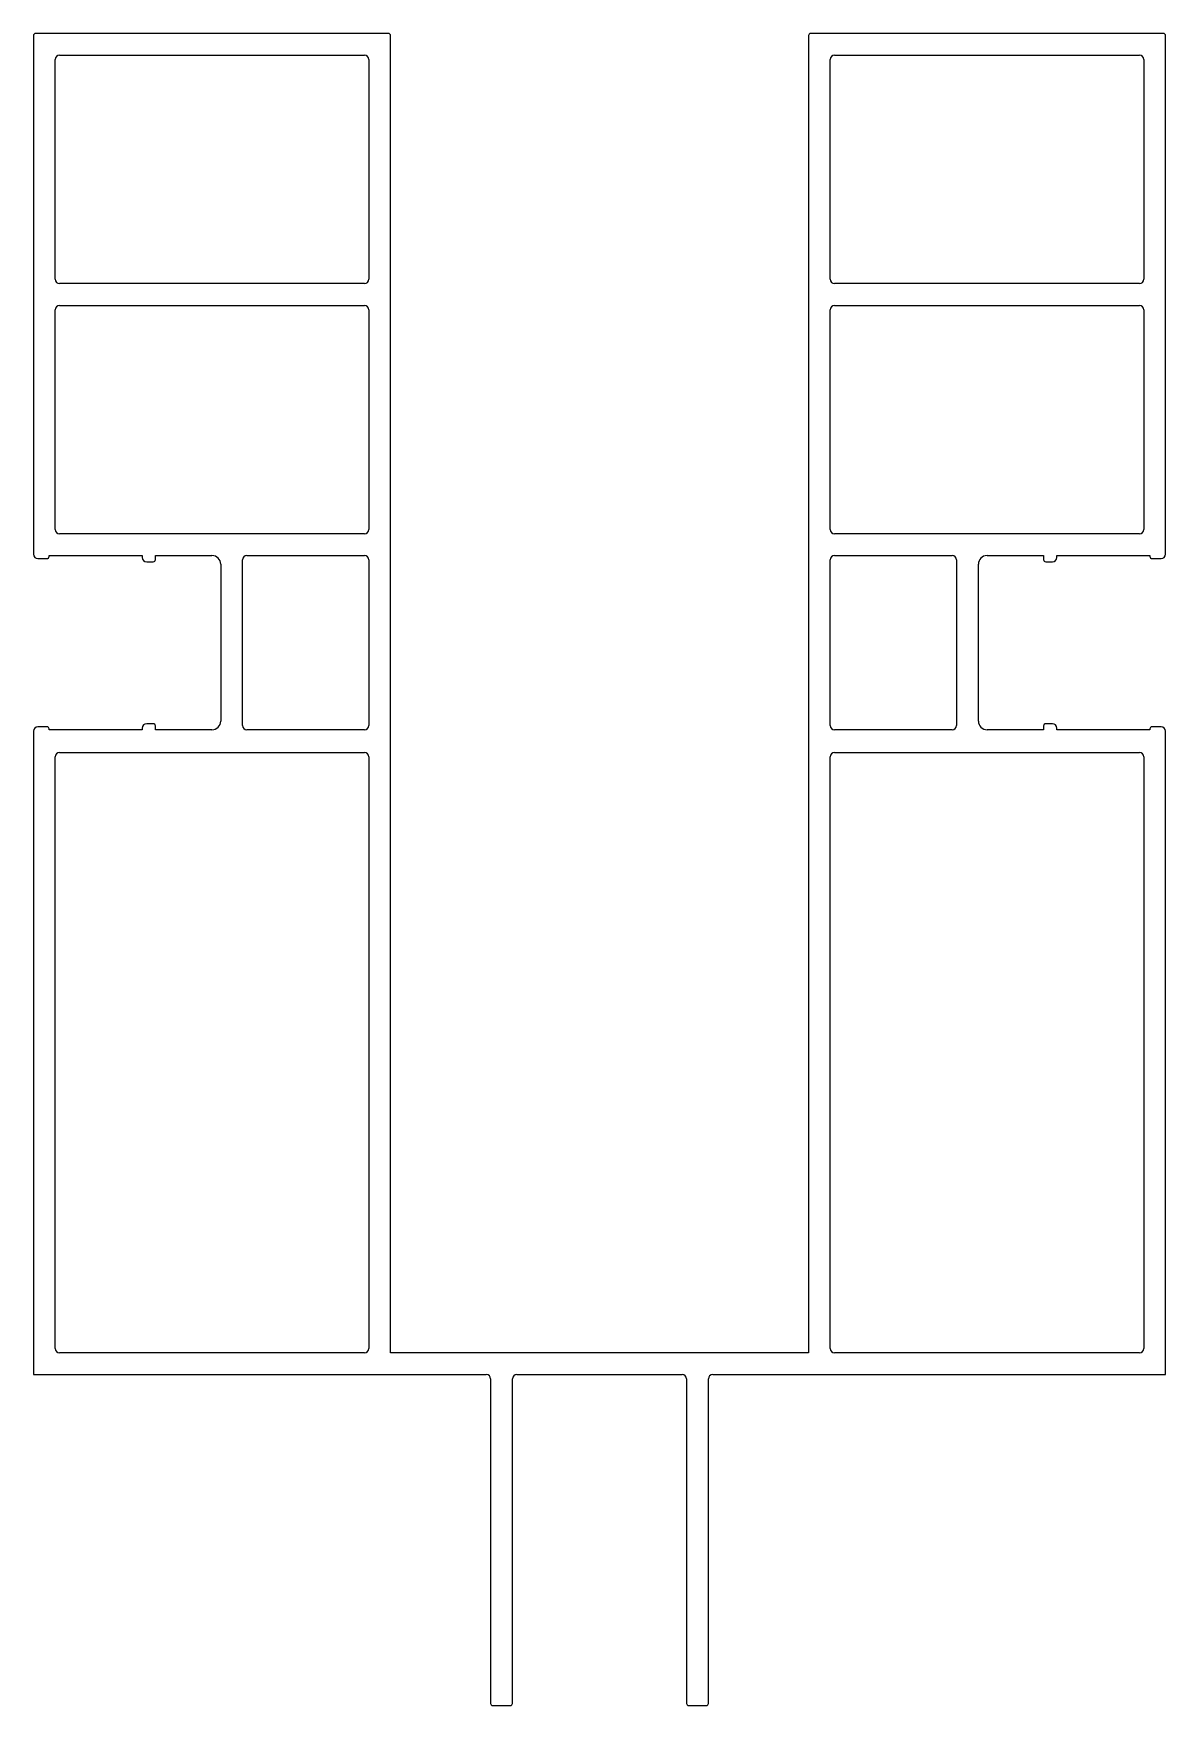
# Model space of a CAD drawing. Extents: x 2257 to 2387, y 1149 to 1341.
import ezdxf

# ---------------------------------------------------------------- set-up
doc = ezdxf.new("R2010")
doc.units = 0
doc.layers.get('0').update_dxf_attribs({"linetype": 'CONTINUOUS'})

msp = doc.modelspace()

# ---------------------------------------------------------------- linework, layer by layer
for p, q in [((2256.57, 1341.23), (2256.57, 1281.67)), ((2297.32, 1341.48), (2256.82, 1341.48)), ((2297.57, 1189.98), (2297.57, 1341.23)), ((2345.57, 1341.23), (2345.57, 1189.98)), ((2386.32, 1341.48), (2345.82, 1341.48)), ((2386.57, 1281.67), (2386.57, 1341.23)), ((2259.07, 1313.25), (2259.07, 1338.48)), ((2259.57, 1338.98), (2294.57, 1338.98)), ((2295.07, 1338.48), (2295.07, 1313.25)), ((2348.07, 1313.25), (2348.07, 1338.48)), ((2348.57, 1338.98), (2383.57, 1338.98)), ((2384.07, 1338.48), (2384.07, 1313.25)), ((2294.57, 1312.75), (2259.57, 1312.75)), ((2383.57, 1312.75), (2348.57, 1312.75)), ((2259.07, 1284.52), (2259.07, 1309.75)), ((2259.57, 1310.25), (2294.57, 1310.25)), ((2295.07, 1309.75), (2295.07, 1284.52)), ((2348.07, 1284.52), (2348.07, 1309.75)), ((2348.57, 1310.25), (2383.57, 1310.25)), ((2384.07, 1309.75), (2384.07, 1284.52)), ((2294.57, 1284.02), (2259.57, 1284.02)), ((2383.57, 1284.02), (2348.57, 1284.02)), ((2257.07, 1281.17), (2258.12, 1281.17)), ((2258.37, 1281.42), (2258.37, 1281.52)), ((2258.37, 1281.52), (2269.07, 1281.52)), ((2269.07, 1281.52), (2269.07, 1281.32)), ((2269.57, 1280.82), (2270.32, 1280.82)), ((2270.57, 1281.07), (2270.57, 1281.52)), ((2270.57, 1281.52), (2277.07, 1281.52)), ((2280.57, 1262.02), (2280.57, 1281.02)), ((2281.07, 1281.52), (2294.57, 1281.52)), ((2295.07, 1281.02), (2295.07, 1262.02)), ((2348.07, 1262.02), (2348.07, 1281.02)), ((2348.57, 1281.52), (2362.07, 1281.52)), ((2362.57, 1281.02), (2362.57, 1262.02)), ((2366.07, 1281.52), (2372.57, 1281.52)), ((2372.57, 1281.52), (2372.57, 1281.07)), ((2372.82, 1280.82), (2373.57, 1280.82)), ((2374.07, 1281.32), (2374.07, 1281.52)), ((2374.07, 1281.52), (2384.77, 1281.52)), ((2384.77, 1281.52), (2384.77, 1281.42)), ((2385.02, 1281.17), (2386.07, 1281.17)), ((2278.07, 1280.52), (2278.07, 1262.52)), ((2365.07, 1262.52), (2365.07, 1280.52)), ((2258.12, 1261.87), (2257.07, 1261.87)), ((2258.37, 1261.52), (2258.37, 1261.62)), ((2269.07, 1261.52), (2258.37, 1261.52)), ((2269.07, 1261.72), (2269.07, 1261.52)), ((2270.32, 1262.22), (2269.57, 1262.22)), ((2270.57, 1261.52), (2270.57, 1261.97)), ((2277.07, 1261.52), (2270.57, 1261.52)), ((2294.57, 1261.52), (2281.07, 1261.52)), ((2362.07, 1261.52), (2348.57, 1261.52)), ((2372.57, 1261.52), (2366.07, 1261.52)), ((2372.57, 1261.97), (2372.57, 1261.52)), ((2373.57, 1262.22), (2372.82, 1262.22)), ((2374.07, 1261.52), (2374.07, 1261.72)), ((2384.77, 1261.52), (2374.07, 1261.52)), ((2384.77, 1261.62), (2384.77, 1261.52)), ((2386.07, 1261.87), (2385.02, 1261.87)), ((2256.57, 1261.37), (2256.57, 1187.48)), ((2386.57, 1187.48), (2386.57, 1261.37)), ((2259.07, 1190.48), (2259.07, 1258.42)), ((2259.57, 1258.92), (2294.57, 1258.92)), ((2295.07, 1258.42), (2295.07, 1190.48)), ((2348.07, 1190.48), (2348.07, 1258.42)), ((2348.57, 1258.92), (2383.57, 1258.92)), ((2384.07, 1258.42), (2384.07, 1190.48)), ((2294.57, 1189.98), (2259.57, 1189.98)), ((2345.57, 1189.98), (2297.57, 1189.98)), ((2383.57, 1189.98), (2348.57, 1189.98)), ((2256.57, 1187.48), (2308.57, 1187.48)), ((2309.07, 1186.98), (2309.07, 1149.73)), ((2311.57, 1149.73), (2311.57, 1186.98)), ((2312.07, 1187.48), (2331.07, 1187.48)), ((2331.57, 1186.98), (2331.57, 1149.73)), ((2334.07, 1149.73), (2334.07, 1186.98)), ((2334.57, 1187.48), (2386.57, 1187.48)), ((2309.32, 1149.48), (2311.32, 1149.48)), ((2331.82, 1149.48), (2333.82, 1149.48))]:
    msp.add_line(p, q)
for centre, radius, start, end in [((2256.82, 1341.23), 0.25, 90, 180.0001), ((2297.32, 1341.23), 0.25, 0, 90), ((2345.82, 1341.23), 0.25, 90, 180), ((2386.32, 1341.23), 0.25, 0, 90), ((2259.57, 1338.48), 0.5, 90, 180), ((2294.57, 1338.48), 0.5, 0, 90), ((2348.57, 1338.48), 0.5, 90, 180), ((2383.57, 1338.48), 0.5, 0, 90), ((2259.57, 1313.25), 0.5, 180, 270), ((2294.57, 1313.25), 0.5, 270, 0), ((2348.57, 1313.25), 0.5, 180, 270), ((2383.57, 1313.25), 0.5, 270, 0), ((2259.57, 1309.75), 0.5, 90, 180), ((2294.57, 1309.75), 0.5, 0, 90), ((2348.57, 1309.75), 0.5, 90, 180), ((2383.57, 1309.75), 0.5, 0, 90), ((2259.57, 1284.52), 0.5, 180, 270), ((2294.57, 1284.52), 0.5, 270, 0), ((2348.57, 1284.52), 0.5, 180, 270), ((2383.57, 1284.52), 0.5, 270, 0), ((2257.07, 1281.67), 0.5, 180, 270), ((2258.12, 1281.42), 0.25, 270, 360), ((2269.57, 1281.32), 0.5, 180, 270), ((2270.32, 1281.07), 0.25, 270, 0), ((2277.07, 1280.52), 1, 0, 90), ((2281.07, 1281.02), 0.5, 90, 180), ((2294.57, 1281.02), 0.5, 0, 90), ((2348.57, 1281.02), 0.5, 90, 180), ((2362.07, 1281.02), 0.5, 0, 90), ((2366.07, 1280.52), 1, 90, 180), ((2372.82, 1281.07), 0.25, 180, 270), ((2373.57, 1281.32), 0.5, 270, 0), ((2385.02, 1281.42), 0.25, 180, 270), ((2386.07, 1281.67), 0.5, 270, 0), ((2257.07, 1261.37), 0.5, 90, 180), ((2258.12, 1261.62), 0.25, 0, 90), ((2269.57, 1261.72), 0.5, 90, 180), ((2270.32, 1261.97), 0.25, 0, 90), ((2277.07, 1262.52), 1, 269.9974, 0.0026), ((2281.07, 1262.02), 0.5, 180, 270), ((2294.57, 1262.02), 0.5, 270, 360), ((2348.57, 1262.02), 0.5, 180, 270), ((2362.07, 1262.02), 0.5, 270, 0), ((2366.07, 1262.52), 1, 179.9974, 270.0026), ((2372.82, 1261.97), 0.25, 90, 180), ((2373.57, 1261.72), 0.5, 0, 90), ((2385.02, 1261.62), 0.25, 90, 180), ((2386.07, 1261.37), 0.5, 0, 90), ((2259.57, 1258.42), 0.5, 90, 180), ((2294.57, 1258.42), 0.5, 0, 90), ((2348.57, 1258.42), 0.5, 90, 180), ((2383.57, 1258.42), 0.5, 0, 90), ((2259.57, 1190.48), 0.5, 180, 270), ((2294.57, 1190.48), 0.5, 270, 0), ((2348.57, 1190.48), 0.5, 180, 270), ((2383.57, 1190.48), 0.5, 270, 360), ((2308.57, 1186.98), 0.5, 0, 90), ((2312.07, 1186.98), 0.5, 90, 180), ((2331.07, 1186.98), 0.5, 0, 90), ((2334.57, 1186.98), 0.5, 90, 180), ((2309.32, 1149.73), 0.25, 180, 270), ((2311.32, 1149.73), 0.25, 270, 0), ((2331.82, 1149.73), 0.25, 180, 270), ((2333.82, 1149.73), 0.25, 270, 0)]:
    msp.add_arc(centre, radius, start, end)

doc.saveas('drawing.dxf')
